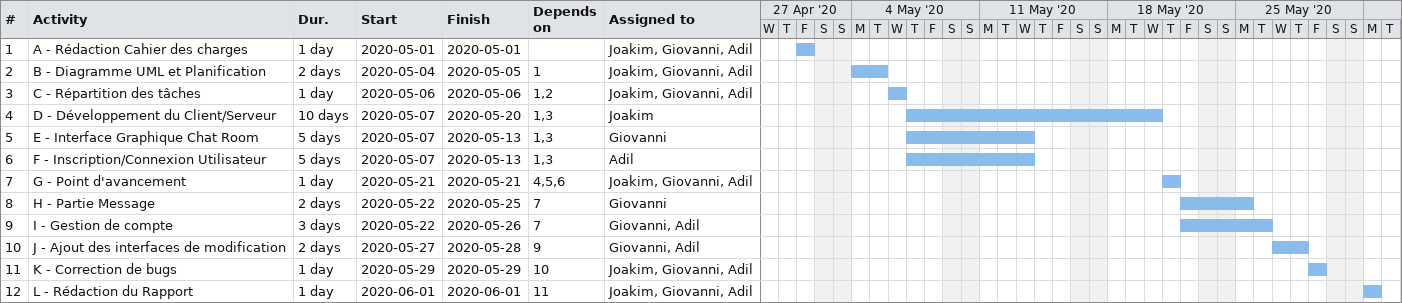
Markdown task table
| ID | Task | Duration | Start | Finish | Predecessors | Resources |
|---|---|---|---|---|---|---|
| 1 | A - Rédaction Cahier des charges | 1d | 2020-05-01 | 2020-05-01 |  | Joakim, Giovanni, Adil |
| 2 | B - Diagramme UML et Planification | 2d | 2020-05-04 | 2020-05-05 | 1 | Joakim, Giovanni, Adil |
| 3 | C - Répartition des tâches | 1d | 2020-05-06 | 2020-05-06 | 1, 2 | Joakim, Giovanni, Adil |
| 4 | D - Développement du Client/Serveur | 10d | 2020-05-07 | 2020-05-20 | 1, 3 | Joakim |
| 5 | E - Interface Graphique Chat Room | 5d | 2020-05-07 | 2020-05-13 | 1, 3 | Giovanni |
| 6 | F - Inscription/Connexion Utilisateur | 5d | 2020-05-07 | 2020-05-13 | 1, 3 | Adil |
| 7 | G - Point d'avancement | 1d | 2020-05-21 | 2020-05-21 | 4, 5, 6 | Joakim, Giovanni, Adil |
| 8 | H - Partie Message | 2d | 2020-05-22 | 2020-05-25 | 7 | Giovanni |
| 9 | I - Gestion de compte | 3d | 2020-05-22 | 2020-05-26 | 7 | Giovanni, Adil |
| 10 | J - Ajout des interfaces de modification | 2d | 2020-05-27 | 2020-05-28 | 9 | Giovanni, Adil |
| 11 | K - Correction de bugs | 1d | 2020-05-29 | 2020-05-29 | 10 | Joakim, Giovanni, Adil |
| 12 | L - Rédaction du Rapport | 1d | 2020-06-01 | 2020-06-01 | 11 | Joakim, Giovanni, Adil |
